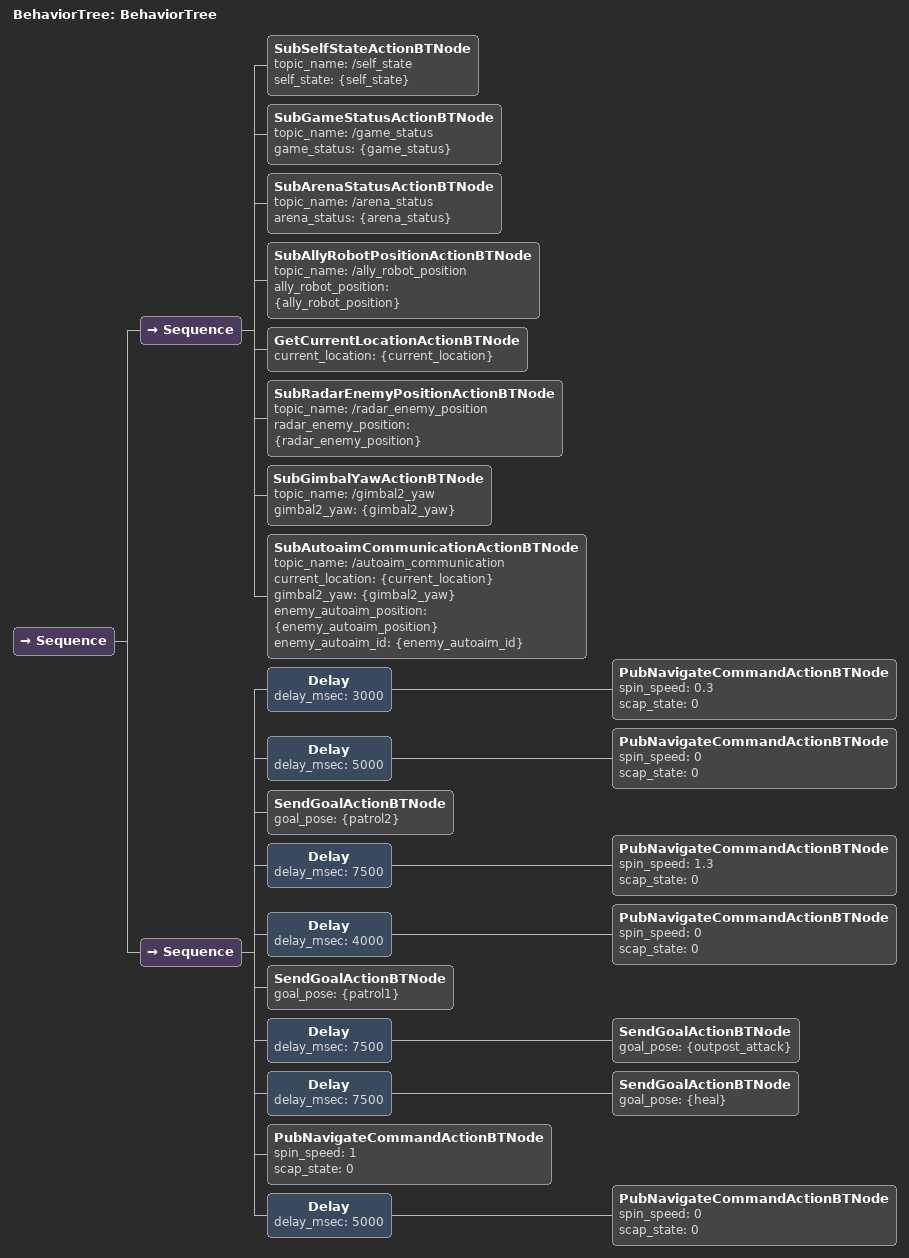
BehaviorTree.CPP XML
<?xml version="1.0" encoding="UTF-8"?>
<root BTCPP_format="4" main_tree_to_execute="BehaviorTree">
    <BehaviorTree ID="BehaviorTree">
        <Sequence>
            <Sequence>
                <SubSelfStateActionBTNode topic_name="/self_state"
                    self_state="{self_state}" />
                <SubGameStatusActionBTNode topic_name="/game_status"
                    game_status="{game_status}" />
                <SubArenaStatusActionBTNode topic_name="/arena_status"
                    arena_status="{arena_status}" />
                <!--SubAllRobotHPActionBTNode
                topic_name="/all_robot_hp"
                all_robot_hp="{all_robot_hp}" /-->
                <SubAllyRobotPositionActionBTNode topic_name="/ally_robot_position"
                    ally_robot_position="{ally_robot_position}" />
                <GetCurrentLocationActionBTNode current_location="{current_location}" />
                <SubRadarEnemyPositionActionBTNode topic_name="/radar_enemy_position"
                    radar_enemy_position="{radar_enemy_position}" />
                <SubGimbalYawActionBTNode topic_name="/gimbal2_yaw"
                    gimbal2_yaw="{gimbal2_yaw}" />
                <SubAutoaimCommunicationActionBTNode topic_name="/autoaim_communication"
                    current_location="{current_location}"
                    gimbal2_yaw="{gimbal2_yaw}"
                    enemy_autoaim_position="{enemy_autoaim_position}"
                    enemy_autoaim_id="{enemy_autoaim_id}" />
            </Sequence>
            <Sequence>
                <!-- TODO:write unit test here-->
                <Delay delay_msec="3000">
                    <PubNavigateCommandActionBTNode spin_speed="0.3" scap_state="0" />
                </Delay>
                <Delay delay_msec="5000">
                    <PubNavigateCommandActionBTNode spin_speed="0" scap_state="0" />
                </Delay>
                <SendGoalActionBTNode goal_pose="{patrol2}" />
                <Delay delay_msec="7500">
                    <PubNavigateCommandActionBTNode spin_speed="1.3" scap_state="0" />
                </Delay>
                <Delay delay_msec="4000">
                    <PubNavigateCommandActionBTNode spin_speed="0" scap_state="0" />
                </Delay>
                <SendGoalActionBTNode goal_pose="{patrol1}" />
                <Delay delay_msec="7500">
                    <SendGoalActionBTNode goal_pose="{outpost_attack}" />
                </Delay>
                <Delay delay_msec="7500">
                    <SendGoalActionBTNode goal_pose="{heal}" />
                </Delay>
                <PubNavigateCommandActionBTNode spin_speed="1" scap_state="0" />
                <Delay delay_msec="5000">
                    <PubNavigateCommandActionBTNode spin_speed="0" scap_state="0" />
                </Delay>
            </Sequence>
        </Sequence>
    </BehaviorTree>
</root>
